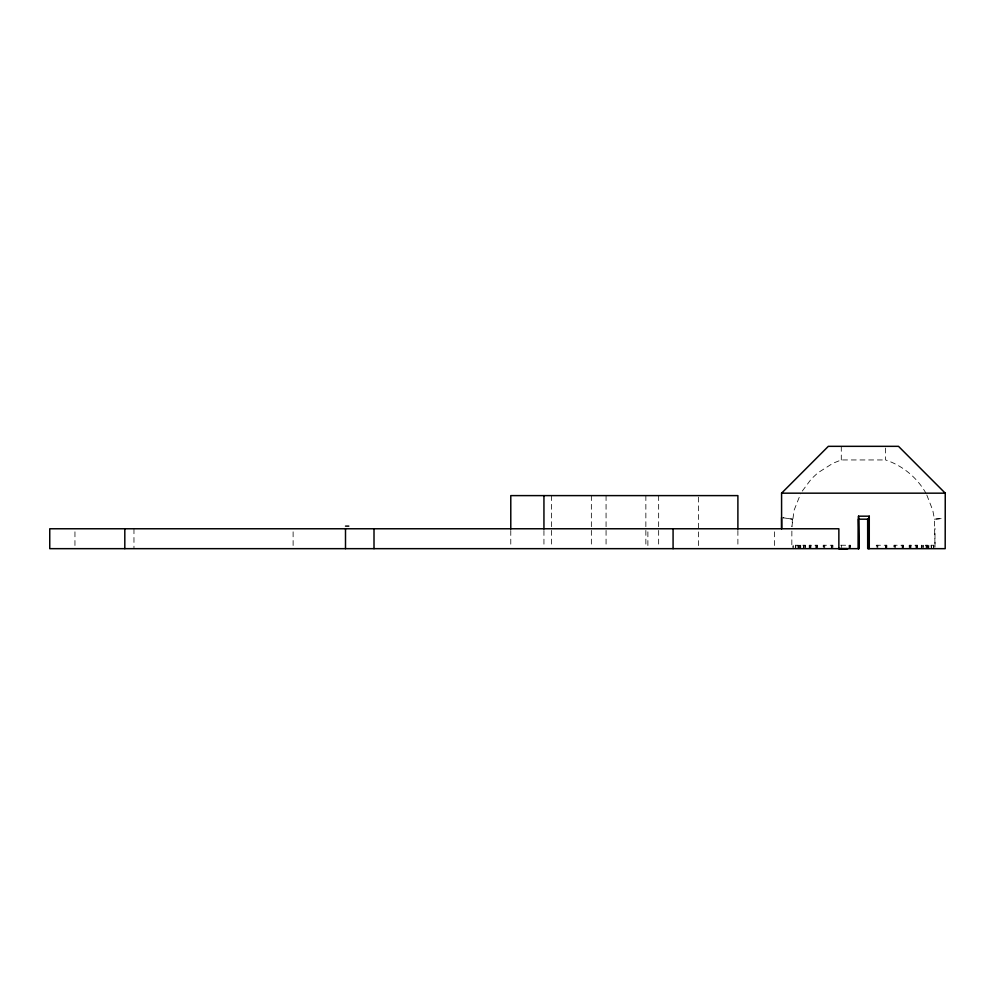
<?xml version="1.0" encoding="UTF-8"?>
<svg xmlns="http://www.w3.org/2000/svg" width="995" height="995" viewBox="0 0 995 995"><rect width="100%" height="100%" fill="white"/><g stroke="black" fill="none" stroke-linecap="round" stroke-linejoin="round"><path stroke-width="0.75" stroke-dasharray="4.97 3.73" d="M926.158 493.619C917.427 477.824 902.689 465.598 885.55 459.951L885.55 446.332M792.43 519.179L782.941 517.748L792.43 519.179L791.908 526.678L794.06 510.335L800.676 493.619M802.281 491.082L811.223 479.068L817.778 472.899L832.927 463.272L841.297 459.951L885.55 459.951M934.404 519.179L942.103 518.544L934.404 519.179L935.026 547.2L934.964 528.171M840.675 545.248L850.526 545.248L850.526 547.524M926.805 494.975L932.775 510.335L934.454 519.179M933.857 547.524L933.857 545.248L928.596 545.248L928.596 547.524M933.683 545.248L933.683 547.524M931.482 545.248L931.482 547.524M931.084 545.248L931.208 547.524M928.857 545.248L928.857 547.524M927.937 547.524L927.937 545.248L921.345 545.248L921.345 547.524M927.564 545.248L927.564 547.524M926.457 545.248L926.457 547.524M926.084 545.248L926.084 547.524M923.298 545.248L923.298 547.524M922.825 545.248L922.825 547.524M921.805 545.248L921.805 547.524M917.626 547.524L917.626 545.248L909.194 545.248L909.194 547.524M917.067 545.248L917.067 547.524M916.407 545.248L916.407 547.524M915.86 545.248L915.86 547.524M911.034 545.248L911.034 547.524M910.388 545.248L910.388 547.524M909.816 545.248L909.816 547.524M903.622 547.524L903.622 545.248L893.92 545.248L893.92 547.524M902.913 545.248L902.913 547.524M902.764 545.248L902.764 547.524M902.067 545.248L902.067 547.524M895.525 545.248L895.525 547.524M894.667 545.248L894.766 547.524M886.881 547.524L886.881 545.248L876.309 545.248L876.309 547.524M886.159 545.248L886.159 547.524M886.072 545.248L886.072 547.524M885.388 545.248L885.388 547.524M877.826 545.248L877.826 547.524M877.117 545.248L876.993 547.524M849.009 545.248L849.009 548.668M841.447 545.248L841.447 547.524M841.285 446.332L841.297 459.951M832.914 547.524L832.914 545.248L823.213 545.248L823.213 548.668M832.069 545.248L832.069 548.668M831.31 545.248L831.31 548.668M824.768 545.248L824.768 547.524M823.922 545.248L823.922 548.668M817.641 547.524L817.641 545.248L809.209 545.248L809.209 548.668M817.019 545.248L817.019 547.524M816.447 545.248L816.447 548.668M815.8 545.248L815.8 548.668M810.975 545.248L810.975 547.524M810.428 545.248L810.428 547.524M809.768 545.248L809.768 548.668M805.49 547.524L805.49 545.248L798.898 545.248L798.898 548.668M805.03 545.248L805.03 547.524M804.01 545.248L804.01 548.668M803.537 545.248L803.537 548.668M800.751 545.248L800.751 547.524M800.378 545.248L800.378 547.524M799.271 545.248L799.271 548.668M798.239 547.524L798.239 545.248L792.99 545.248L792.99 547.524M797.978 545.248L797.978 547.524M795.751 547.524L795.751 545.248L795.627 548.668M795.353 545.248L795.353 548.668M793.152 545.248L793.152 547.524M791.871 531.094L791.821 547.2M774.57 531.827L774.57 547.138M737.892 530.472L737.892 547.15M698.44 497.127L698.44 547.15M658.653 495.609L658.653 547.15M647.882 531.827L647.882 547.138M645.854 495.609L645.854 547.15M606.067 495.609L606.067 547.15M591.353 495.609L591.353 547.15M551.566 495.609L551.566 547.15M543.942 530.472L543.942 547.15M510.783 530.472L510.783 547.15M293.115 531.827L293.115 547.138M133.964 528.768L133.964 548.668M74.948 531.827L74.948 547.138M849.842 547.524L849.842 545.248L849.718 547.524"/><path stroke-width="1.49" d="M868.535 548.668L868.498 519.179L869.269 516.181L858.536 516.181L858.536 548.668M781.585 528.768L781.585 493.172L828.337 446.332L898.497 446.332L945.25 493.172L945.188 548.668L867.69 548.668L867.652 519.179M781.585 493.172L945.25 493.172M781.585 517.537L781.647 528.768M868.498 519.179L858.337 519.179L858.299 548.668M345.501 526.119L348.81 526.119M858.536 516.181L859.145 548.668L49.75 548.668L49.75 528.768L838.86 528.768L838.86 548.668L847.902 548.668M838.86 548.581L846.944 548.668M869.269 516.181L869.269 548.668M737.892 528.967L737.892 495.609L510.783 495.609L510.783 528.967M673.08 528.768L673.08 548.668M543.942 495.609L543.942 528.967M374.008 528.768L374.008 548.668M345.501 528.768L345.501 548.668M124.81 528.768L124.81 548.668"/></g></svg>
